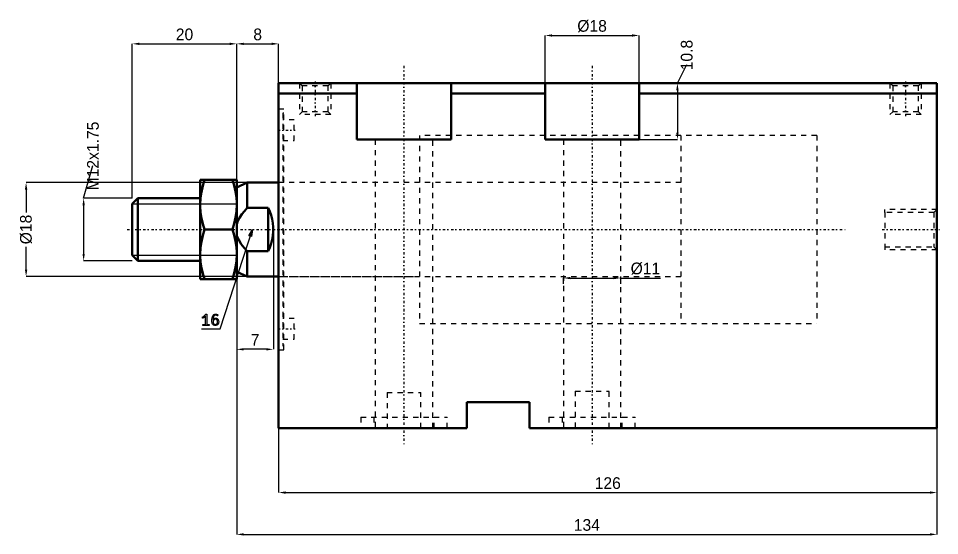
# Model space of a CAD drawing. Header units: millimetres. Extents: x -76 to 320, y -228 to 45.
# Drawn here: x 143.2 to 319.5, y -61.6 to 37.3 of the extents above; entities that cross this region are included whole.
import ezdxf

# ---------------------------------------------------------------- set-up
doc = ezdxf.new("R2010")
doc.units = ezdxf.units.MM
doc.linetypes.add('Center', pattern=[1.5, 0.45, -0.5, 0.05, -0.5])
doc.linetypes.add('Dashed', pattern=[2, 1, -1])
for name, color, linetype, lineweight in [('2d ConnectionPoints', 7, 'Continuous', 50), ('AM_0', 7, 'Continuous', 50), ('AM_5', 3, 'Continuous', 25), ('AM_7', 7, 'Center', 25), ('AM_9', 6, 'Dashed', 25)]:
    doc.layers.add(name, color=color, linetype=linetype, lineweight=lineweight)
doc.dimstyles.new('ISO-25', dxfattribs={"dimtxt": 2.5, "dimasz": 2.5, "dimexe": 1.25, "dimexo": 0.625, "dimtad": 1, "dimtxsty": 'Standard', "dimcen": 2.5, "dimadec": 0, "dimazin": 0, "dimtfac": 1, "dimtmove": 0, "dimatfit": 3, "dimfxl": 0, "dimarcsym": 0})

# ---------------------------------------------------------------- blocks, each defined once
blk = doc.blocks.new('1_JECN_M20_EX_32_50ST_rod_0_in_JECN_M20_EX_32_50ST_0__2')
at = {"layer": 'AM_0'}
for p, q in [((-15, 9.5), (-15, -9.5)), ((-15, 9.5), (-8, 9.5)), ((-8, 9.5), (-8, -9.5)), ((-6, 9), (-8, 8.07)), ((0, 9), (-6, 9)), ((-6, 9), (-6, 4.12)), ((-26.93, 6), (-28, 4.93)), ((-15, 6), (-26.93, 6)), ((-26.93, 6), (-26.93, -6)), ((-28, 4.93), (-28, -4.93)), ((-2, 4.12), (-6, 4.12)), ((-2, 4.12), (-2, -4.12)), ((-8.85, 0), (-14.15, 0)), ((-28, -4.93), (-26.93, -6)), ((-6, -4.12), (-2, -4.12)), ((-6, -4.12), (-6, -9)), ((-26.93, -6), (-15, -6)), ((-8, -8.07), (-6, -9)), ((-8, -9.5), (-15, -9.5)), ((-6, -9), (0, -9))]:
    blk.add_line(p, q, dxfattribs=at)
for points in [[(-14.15, 9.5), (-14.5, 8.34), (-14.77, 7.17), (-14.94, 5.97), (-15, 4.75)], [(-8, 4.75), (-8, 5.09), (-8.08, 6.2), (-8.26, 7.3), (-8.52, 8.41), (-8.85, 9.5)], [(-15, 4.75), (-15, 4.41), (-14.92, 3.3), (-14.74, 2.2), (-14.48, 1.09), (-14.15, 0)], [(-8.85, 0), (-8.5, 1.16), (-8.23, 2.33), (-8.06, 3.53), (-8, 4.75)], [(-6, 4.12), (-6.54, 3.54), (-7.03, 2.92), (-7.49, 2.24), (-7.84, 1.5), (-8, 1.04)], [(-2, -4.12), (-1.67, -3.41), (-1.41, -2.67), (-1.21, -1.91), (-1.07, -1.14), (-1.01, -0.36), (-1.01, 0.43), (-1.08, 1.21), (-1.22, 1.98), (-1.43, 2.74), (-1.7, 3.48), (-2, 4.12)], [(-14.15, 0), (-14.5, -1.16), (-14.77, -2.33), (-14.94, -3.53), (-15, -4.75)], [(-8, -4.75), (-8, -4.41), (-8.08, -3.3), (-8.26, -2.2), (-8.52, -1.09), (-8.85, 0)], [(-8, -1.04), (-7.96, -1.18), (-7.61, -2), (-7.13, -2.79), (-6.6, -3.48), (-6, -4.12)], [(-15, -4.75), (-15, -5.09), (-14.92, -6.2), (-14.74, -7.3), (-14.48, -8.41), (-14.15, -9.5)], [(-8.85, -9.5), (-8.5, -8.34), (-8.23, -7.17), (-8.06, -5.97), (-8, -4.75)]]:
    blk.add_lwpolyline(points, dxfattribs=at)
at = {"layer": 'AM_5'}
for p, q in [((-28, 4.93), (-8, 4.93)), ((-28, -4.93), (-8, -4.93))]:
    blk.add_line(p, q, dxfattribs=at)
at = {"layer": 'AM_7'}
blk.add_line((-29, 0), (108.55, 0), dxfattribs=at)
at = {"layer": 'AM_9'}
for p, q in [((103, 18), (77, 18)), ((77, 18), (77, -18)), ((103, 18), (103, -18)), ((77, 9), (0, 9)), ((0, -9), (77, -9)), ((77, -18), (103, -18))]:
    blk.add_line(p, q, dxfattribs=at)
blk = doc.blocks.new('2_JECN_M20_EX_32_50ST__body_0_in_JECN_M20_EX_32_50ST_0__2')
at = {"layer": 'AM_0'}
for p, q in [((0, -38), (0, 28)), ((126, 28), (0, 28)), ((15, 28), (15, 17.2)), ((33, 17.2), (33, 28)), ((51, 28), (51, 17.2)), ((69, 17.2), (69, 28)), ((126, -38), (126, 28)), ((15, 26), (0, 26)), ((51, 26), (33, 26)), ((126, 26), (69, 26)), ((15, 17.2), (33, 17.2)), ((51, 17.2), (69, 17.2)), ((36, -33), (36, -38)), ((48, -33), (36, -33)), ((48, -38), (48, -33)), ((36, -38), (0, -38)), ((126, -38), (48, -38))]:
    blk.add_line(p, q, dxfattribs=at)
at = {"layer": 'AM_5', "linetype": 'Dashed'}
for p, q in [((4, 28), (4, 22)), ((10, 28), (10, 22)), ((117, 28), (117, 22)), ((123, 28), (123, 22)), ((126, 3.8615), (116, 3.8615)), ((116, 3.2805), (116, 3.8615)), ((116, -3.2805), (116, -3.8615)), ((126, -3.8615), (116, -3.8615))]:
    blk.add_line(p, q, dxfattribs=at)
at = {"layer": 'AM_7'}
for p, q in [((24, 31.3), (24, -41.3)), ((60, 31.3), (60, -41.3)), ((7, 28.3), (7, 21.7)), ((120, 28.3), (120, 21.7)), ((-0.15, 19), (3.15, 19)), ((115.5, 0), (126.5, 0)), ((-0.15, -19), (3.15, -19))]:
    blk.add_line(p, q, dxfattribs=at)
at = {"layer": 'AM_9'}
for p, q in [((4, 28), (4.5415, 27.4585)), ((4.5415, 27.4585), (4.5415, 22.5415)), ((9.4585, 27.4585), (4.5415, 27.4585)), ((9.4585, 27.4585), (10, 28)), ((9.4585, 22.5415), (9.4585, 27.4585)), ((117, 28), (117.5415, 27.4585)), ((117.5415, 27.4585), (117.5415, 22.5415)), ((122.4585, 27.4585), (117.5415, 27.4585)), ((122.4585, 27.4585), (123, 28)), ((122.4585, 22.5415), (122.4585, 27.4585)), ((1, 23), (0, 23)), ((1, -23), (1, 23)), ((0.8, 22.25), (0.8, -22.25)), ((1, 22.25), (0.8, 22.25)), ((4.5415, 22.5415), (4, 22)), ((10, 22), (4, 22)), ((9.4585, 22.5415), (4.5415, 22.5415)), ((10, 22), (9.4585, 22.5415)), ((117.5415, 22.5415), (117, 22)), ((123, 22), (117, 22)), ((122.4585, 22.5415), (117.5415, 22.5415)), ((123, 22), (122.4585, 22.5415)), ((3, 21), (0.8, 21)), ((3, 17), (3, 21)), ((103, 18), (27, 18)), ((27, 18), (27, -18)), ((103, 18), (103, -18)), ((0.8, 17), (3, 17)), ((18.5, 17.2), (18.5, -38)), ((29.5, -38), (29.5, 17.2)), ((54.5, 17.2), (54.5, -38)), ((65.5, -38), (65.5, 17.2)), ((27, 9), (0.8, 9)), ((126, 3.8615), (125.419, 3.2805)), ((125.419, 3.2805), (116, 3.2805)), ((116, 3.2805), (116, -3.2805)), ((125.419, 3.2805), (125.419, -3.2805)), ((116, -3.2805), (125.419, -3.2805)), ((125.419, -3.2805), (126, -3.8615)), ((0.8, -9), (27, -9)), ((3, -17), (0.8, -17)), ((3, -21), (3, -17)), ((27, -18), (103, -18)), ((0.8, -21), (3, -21)), ((0.8, -22.25), (1, -22.25)), ((0, -23), (1, -23)), ((20.75, -31.2), (27.25, -31.2)), ((20.75, -31.2), (20.75, -38)), ((27.25, -38), (27.25, -31.2)), ((56.75, -30.9), (63.25, -30.9)), ((56.75, -30.9), (56.75, -38)), ((63.25, -38), (63.25, -30.9)), ((15.75, -35.9), (32.25, -35.9)), ((15.75, -35.9), (15.75, -38)), ((18.25, -35.9), (18.25, -38)), ((29.75, -38), (29.75, -35.9)), ((32.25, -38), (32.25, -35.9)), ((51.75, -35.9), (68.25, -35.9)), ((51.75, -35.9), (51.75, -38)), ((54.25, -35.9), (54.25, -38)), ((65.75, -38), (65.75, -35.9)), ((68.25, -38), (68.25, -35.9))]:
    blk.add_line(p, q, dxfattribs=at)
blk = doc.blocks.new('*D33')
at = {"layer": 'AM_5', "color": 0, "lineweight": -2}
for p, q in [((193.01, 5.94), (144.69, 5.94)), ((144.69, 4.59), (144.69, 0.22)), ((144.69, -10.72), (144.69, -6.35)), ((193.01, -12.06), (144.69, -12.06))]:
    blk.add_line(p, q, dxfattribs=at)
at = {"layer": 'AM_5', "color": 0}
for points in [[(144.92, 4.59), (144.47, 4.59), (144.69, 5.94)], [(144.47, -10.72), (144.92, -10.72), (144.69, -12.06)]]:
    blk.add_solid(points, dxfattribs=at)
at = {"layer": 'Defpoints', "color": 0}
for p in [(193.01, 5.94), (144.69, -12.06), (193.01, -12.06)]:
    blk.add_point(p, dxfattribs=at)
at = {"layer": 'AM_5', "color": 0, "insert": (144.69, -3.06), "char_height": 2.24, "attachment_point": 5, "rotation": 90}
blk.add_mtext('Ø18', dxfattribs=at)
blk = doc.blocks.new('*D34')
at = {"layer": 'AM_5', "color": 0, "lineweight": -2}
for p, q in [((155.7, 2.94), (157.49, 9.21)), ((165.01, 2.94), (155.7, 2.94)), ((155.7, 1.59), (155.7, -7.72)), ((165.01, -9.06), (155.7, -9.06))]:
    blk.add_line(p, q, dxfattribs=at)
at = {"layer": 'AM_5', "color": 0}
for points in [[(155.93, 1.59), (155.48, 1.59), (155.7, 2.94)], [(155.48, -7.72), (155.93, -7.72), (155.7, -9.06)]]:
    blk.add_solid(points, dxfattribs=at)
at = {"layer": 'Defpoints', "color": 0}
for p in [(165.01, 2.94), (155.7, -9.06), (165.01, -9.06)]:
    blk.add_point(p, dxfattribs=at)
at = {"layer": 'AM_5', "color": 0, "insert": (157.49, 11), "char_height": 2.24, "attachment_point": 5, "rotation": 90}
blk.add_mtext('M12x1.75', dxfattribs=at)
blk = doc.blocks.new('*D35')
at = {"layer": 'AM_5', "color": 0, "lineweight": -2}
for p, q in [((192.01, -3.06), (192.01, -25.98)), ((185.01, -12.06), (185.01, -25.98)), ((190.67, -25.98), (186.36, -25.98))]:
    blk.add_line(p, q, dxfattribs=at)
at = {"layer": 'AM_5', "color": 0}
for points in [[(186.36, -25.76), (186.36, -26.21), (185.01, -25.98)], [(190.67, -26.21), (190.67, -25.76), (192.01, -25.98)]]:
    blk.add_solid(points, dxfattribs=at)
at = {"layer": 'Defpoints', "color": 0}
for p in [(192.01, -3.06), (185.01, -12.06), (185.01, -25.98)]:
    blk.add_point(p, dxfattribs=at)
at = {"layer": 'AM_5', "color": 0, "insert": (188.51, -24.19), "char_height": 2.24, "attachment_point": 5}
blk.add_mtext('7', dxfattribs=at)
blk = doc.blocks.new('*D36')
at = {"layer": 'AM_5', "color": 0, "lineweight": -2}
for p, q in [((165.01, 2.94), (165.01, 32.46)), ((166.36, 32.46), (183.67, 32.46)), ((185.01, 5.94), (185.01, 32.46))]:
    blk.add_line(p, q, dxfattribs=at)
at = {"layer": 'AM_5', "color": 0}
for points in [[(166.36, 32.68), (166.36, 32.23), (165.01, 32.46)], [(183.67, 32.23), (183.67, 32.68), (185.01, 32.46)]]:
    blk.add_solid(points, dxfattribs=at)
at = {"layer": 'Defpoints', "color": 0}
for p in [(185.01, 32.46), (185.01, 5.94), (165.01, 2.94)]:
    blk.add_point(p, dxfattribs=at)
at = {"layer": 'AM_5', "color": 0, "insert": (175.01, 34.25), "char_height": 2.24, "attachment_point": 5}
blk.add_mtext('20', dxfattribs=at)
blk = doc.blocks.new('*D37')
at = {"layer": 'AM_5', "color": 0, "lineweight": -2}
for p, q in [((185.01, 5.94), (185.01, 32.46)), ((186.36, 32.46), (191.67, 32.46)), ((193.01, 5.94), (193.01, 32.46))]:
    blk.add_line(p, q, dxfattribs=at)
at = {"layer": 'AM_5', "color": 0}
for points in [[(186.36, 32.68), (186.36, 32.23), (185.01, 32.46)], [(191.67, 32.23), (191.67, 32.68), (193.01, 32.46)]]:
    blk.add_solid(points, dxfattribs=at)
at = {"layer": 'Defpoints', "color": 0}
for p in [(193.01, 32.46), (185.01, 5.94), (193.01, 5.94)]:
    blk.add_point(p, dxfattribs=at)
at = {"layer": 'AM_5', "color": 0, "insert": (189.01, 34.25), "char_height": 2.24, "attachment_point": 5}
blk.add_mtext('8', dxfattribs=at)
blk = doc.blocks.new('*D38')
at = {"layer": 'AM_5', "color": 0, "lineweight": -2}
for p, q in [((319.01, -36.06), (319.01, -53.38)), ((193.01, -41.06), (193.01, -53.38)), ((194.36, -53.38), (317.67, -53.38))]:
    blk.add_line(p, q, dxfattribs=at)
at = {"layer": 'AM_5', "color": 0}
for points in [[(194.36, -53.16), (194.36, -53.61), (193.01, -53.38)], [(317.67, -53.61), (317.67, -53.16), (319.01, -53.38)]]:
    blk.add_solid(points, dxfattribs=at)
at = {"layer": 'Defpoints', "color": 0}
for p in [(319.01, -36.06), (193.01, -41.06), (319.01, -53.38)]:
    blk.add_point(p, dxfattribs=at)
at = {"layer": 'AM_5', "color": 0, "insert": (256.01, -51.59), "char_height": 2.24, "attachment_point": 5}
blk.add_mtext('126', dxfattribs=at)
blk = doc.blocks.new('*D39')
at = {"layer": 'AM_5', "color": 0, "lineweight": -2}
for p, q in [((185.01, -12.06), (185.01, -61.38)), ((319.01, -36.06), (319.01, -61.38)), ((186.36, -61.38), (317.67, -61.38))]:
    blk.add_line(p, q, dxfattribs=at)
at = {"layer": 'AM_5', "color": 0}
for points in [[(186.36, -61.16), (186.36, -61.61), (185.01, -61.38)], [(317.67, -61.61), (317.67, -61.16), (319.01, -61.38)]]:
    blk.add_solid(points, dxfattribs=at)
at = {"layer": 'Defpoints', "color": 0}
for p in [(185.01, -12.06), (319.01, -36.06), (319.01, -61.38)]:
    blk.add_point(p, dxfattribs=at)
at = {"layer": 'AM_5', "color": 0, "insert": (252.01, -59.59), "char_height": 2.24, "attachment_point": 5}
blk.add_mtext('134', dxfattribs=at)
blk = doc.blocks.new('*D40')
at = {"layer": 'AM_5', "color": 0, "lineweight": -2}
for p, q in [((244.01, 24.94), (244.01, 34.06)), ((245.36, 34.06), (260.67, 34.06)), ((262.01, 24.94), (262.01, 34.06))]:
    blk.add_line(p, q, dxfattribs=at)
at = {"layer": 'AM_5', "color": 0}
for points in [[(245.36, 34.28), (245.36, 33.83), (244.01, 34.06)], [(260.67, 33.83), (260.67, 34.28), (262.01, 34.06)]]:
    blk.add_solid(points, dxfattribs=at)
at = {"layer": 'Defpoints', "color": 0}
for p in [(262.01, 34.06), (244.01, 24.94), (262.01, 24.94)]:
    blk.add_point(p, dxfattribs=at)
at = {"layer": 'AM_5', "color": 0, "insert": (253.01, 35.85), "char_height": 2.24, "attachment_point": 5}
blk.add_mtext('Ø18', dxfattribs=at)
blk = doc.blocks.new('*D41')
at = {"layer": 'AM_5', "color": 0, "lineweight": -2}
for p, q in [((269.34, 24.94), (271.13, 28.52)), ((262.01, 24.94), (269.34, 24.94)), ((269.34, 23.59), (269.34, 15.48)), ((262.01, 14.14), (269.34, 14.14))]:
    blk.add_line(p, q, dxfattribs=at)
at = {"layer": 'AM_5', "color": 0}
for points in [[(269.57, 23.59), (269.12, 23.59), (269.34, 24.94)], [(269.12, 15.48), (269.57, 15.48), (269.34, 14.14)]]:
    blk.add_solid(points, dxfattribs=at)
at = {"layer": 'Defpoints', "color": 0}
for p in [(262.01, 24.94), (262.01, 14.14), (269.34, 14.14)]:
    blk.add_point(p, dxfattribs=at)
at = {"layer": 'AM_5', "color": 0, "insert": (271.13, 30.31), "char_height": 2.24, "attachment_point": 5, "rotation": 90}
blk.add_mtext('10.8', dxfattribs=at)
blk = doc.blocks.new('*D42')
at = {"layer": 'AM_5', "color": 0, "lineweight": -2}
for p, q in [((247.51, -13.46), (247.51, -12.34)), ((248.86, -12.34), (257.17, -12.34)), ((258.51, -13.46), (258.51, -12.34)), ((258.51, -12.34), (266.13, -12.34))]:
    blk.add_line(p, q, dxfattribs=at)
at = {"layer": 'AM_5', "color": 0}
for points in [[(248.86, -12.12), (248.86, -12.57), (247.51, -12.34)], [(257.17, -12.57), (257.17, -12.12), (258.51, -12.34)]]:
    blk.add_solid(points, dxfattribs=at)
at = {"layer": 'Defpoints', "color": 0}
for p in [(247.51, -13.46), (258.51, -12.34), (258.51, -13.46)]:
    blk.add_point(p, dxfattribs=at)
at = {"layer": 'AM_5', "color": 0, "insert": (263.22, -10.55), "char_height": 2.24, "attachment_point": 5}
blk.add_mtext('Ø11', dxfattribs=at)

msp = doc.modelspace()

# ---------------------------------------------------------------- linework, layer by layer
at = {"layer": '2d ConnectionPoints'}
msp.add_point((193.013, -3.065), dxfattribs=at)
msp.add_point((193.013, -3.065), dxfattribs=at)
at = {"layer": 'AM_5'}
for p, q in [((181.813, -22.065), (188.013, -3.065)), ((178.229, -22.065), (181.813, -22.065))]:
    msp.add_line(p, q, dxfattribs=at)
for points in [[(188.013, -3.065), (187.852, -4.426), (187.341, -4.259), (188.013, -3.065)], [(178.501, -21.206), (179.037, -21.206), (179.037, -19.631), (179.037, -19.631), (179.008, -19.66), (178.96, -19.705), (178.96, -19.705), (178.904, -19.752), (178.864, -19.785), (178.864, -19.785), (178.822, -19.818), (178.758, -19.864), (178.758, -19.864), (178.694, -19.907), (178.651, -19.934), (178.651, -19.934), (178.61, -19.958), (178.551, -19.988), (178.551, -19.988), (178.499, -20.009), (178.466, -20.018), (178.466, -19.797), (178.466, -19.797), (178.506, -19.778), (178.569, -19.742), (178.569, -19.742), (178.635, -19.697), (178.681, -19.662), (178.681, -19.662), (178.728, -19.625), (178.795, -19.567), (178.795, -19.567), (178.86, -19.506), (178.902, -19.465), (178.902, -19.465), (178.942, -19.424), (178.995, -19.367), (178.995, -19.367), (179.04, -19.314), (179.066, -19.281), (179.253, -19.281), (179.253, -21.206), (179.739, -21.206), (179.739, -21.393), (178.501, -21.393), (178.501, -21.206)], [(180.902, -21.41), (180.902, -21.41), (180.803, -21.406), (180.672, -21.382), (180.672, -21.382), (180.561, -21.337), (180.498, -21.296), (180.498, -21.296), (180.443, -21.247), (180.374, -21.161), (180.374, -21.161), (180.321, -21.06), (180.295, -20.984), (180.295, -20.984), (180.274, -20.902), (180.252, -20.766), (180.252, -20.766), (180.24, -20.616), (180.238, -20.507), (180.238, -20.507), (180.245, -20.284), (180.282, -19.988), (180.282, -19.988), (180.35, -19.736), (180.414, -19.593), (180.414, -19.593), (180.492, -19.473), (180.639, -19.344), (180.639, -19.344), (180.823, -19.274), (180.966, -19.261), (180.966, -19.261), (181.035, -19.263), (181.129, -19.274), (181.129, -19.274), (181.212, -19.294), (181.262, -19.312), (181.262, -19.312), (181.308, -19.334), (181.372, -19.371), (181.372, -19.371), (181.431, -19.415), (181.467, -19.447), (181.307, -19.578), (181.307, -19.578), (181.286, -19.554), (181.249, -19.522), (181.249, -19.522), (181.205, -19.495), (181.172, -19.479), (181.172, -19.479), (181.136, -19.465), (181.077, -19.451), (181.077, -19.451), (181.013, -19.443), (180.966, -19.442), (180.966, -19.442), (180.893, -19.447), (180.795, -19.477), (180.795, -19.477), (180.712, -19.533), (180.665, -19.584), (180.665, -19.584), (180.625, -19.643), (180.574, -19.739), (180.574, -19.739), (180.535, -19.843), (180.516, -19.917), (180.516, -19.917), (180.501, -19.995), (180.482, -20.117), (180.482, -20.117), (180.467, -20.246), (180.459, -20.336), (180.459, -20.336), (180.492, -20.273), (180.547, -20.191), (180.547, -20.191), (180.609, -20.123), (180.655, -20.086), (180.655, -20.086), (180.704, -20.055), (180.784, -20.022), (180.784, -20.022), (180.87, -20.004), (180.931, -20.001), (180.931, -20.001), (181.003, -20.005), (181.105, -20.026), (181.105, -20.026), (181.199, -20.065), (181.257, -20.102), (181.257, -20.102), (181.311, -20.145), (181.382, -20.22), (181.382, -20.22), (181.442, -20.306), (181.475, -20.371), (181.475, -20.371), (181.503, -20.438), (181.532, -20.544), (181.532, -20.544), (181.548, -20.653), (181.551, -20.729), (181.551, -20.729), (181.548, -20.807), (181.53, -20.918), (181.53, -20.918), (181.498, -21.021), (181.468, -21.085), (181.468, -21.085), (181.432, -21.144), (181.368, -21.222), (181.368, -21.222), (181.292, -21.288), (181.235, -21.325), (181.235, -21.325), (181.175, -21.356), (181.078, -21.389), (181.078, -21.389), (180.975, -21.407), (180.902, -21.41)], [(180.905, -21.227), (180.905, -21.227), (180.957, -21.224), (181.03, -21.211), (181.03, -21.211), (181.095, -21.186), (181.134, -21.163), (181.134, -21.163), (181.17, -21.135), (181.217, -21.086), (181.217, -21.086), (181.255, -21.028), (181.276, -20.984), (181.276, -20.984), (181.294, -20.937), (181.312, -20.861), (181.312, -20.861), (181.322, -20.779), (181.324, -20.72), (181.324, -20.72), (181.322, -20.665), (181.313, -20.587), (181.313, -20.587), (181.295, -20.514), (181.279, -20.468), (181.279, -20.468), (181.259, -20.425), (181.223, -20.368), (181.223, -20.368), (181.178, -20.318), (181.144, -20.29), (181.144, -20.29), (181.106, -20.267), (181.043, -20.241), (181.043, -20.241), (180.973, -20.228), (180.922, -20.225), (180.922, -20.225), (180.87, -20.228), (180.796, -20.242), (180.796, -20.242), (180.729, -20.27), (180.687, -20.295), (180.687, -20.295), (180.649, -20.325), (180.599, -20.377), (180.599, -20.377), (180.557, -20.439), (180.534, -20.485), (180.534, -20.485), (180.514, -20.534), (180.493, -20.612), (180.493, -20.612), (180.482, -20.696), (180.48, -20.755), (180.48, -20.755), (180.482, -20.808), (180.492, -20.884), (180.492, -20.884), (180.511, -20.955), (180.529, -20.999), (180.529, -20.999), (180.551, -21.04), (180.59, -21.094), (180.59, -21.094), (180.638, -21.14), (180.674, -21.166), (180.674, -21.166), (180.714, -21.188), (180.78, -21.212), (180.78, -21.212), (180.852, -21.224), (180.905, -21.227)]]:
    msp.add_lwpolyline(points, dxfattribs=at)

# ---------------------------------------------------------------- block references
for name in ['2_JECN_M20_EX_32_50ST__body_0_in_JECN_M20_EX_32_50ST_0__2', '1_JECN_M20_EX_32_50ST_rod_0_in_JECN_M20_EX_32_50ST_0__2']:
    msp.add_blockref(name, (193.013, -3.065))

# ---------------------------------------------------------------- dimensions: what is measured, and where the dimension line sits
for base, p1, p2, text, picture, middle in [((262.013, 34.055), (244.013, 24.935), (262.013, 24.935), 'Ø18', '*D40', (253.013, 34.055)), ((185.013, 32.455), (165.013, 2.935), (185.013, 5.935), '20', '*D36', (175.013, 32.455)), ((193.013, 32.455), (185.013, 5.935), (193.013, 5.935), '8', '*D37', (189.013, 32.455)), ((185.013, -25.985), (192.013, -3.065), (185.013, -12.065), '7', '*D35', (188.513, -25.985)), ((258.513, -12.345), (247.513, -13.465), (258.513, -13.465), 'Ø11', '*D42', (263.217, -12.345)), ((319.013, -61.385), (185.013, -12.065), (319.013, -36.065), '134', '*D39', (252.013, -61.385)), ((319.013, -53.385), (193.013, -41.065), (319.013, -36.065), '126', '*D38', (256.013, -53.385))]:
    dim = msp.add_linear_dim(base=base, p1=p1, p2=p2, text=text, dimstyle='ISO-25', override={"dimtxt": 2.24, "dimasz": 1.344, "dimexe": 0, "dimexo": 0, "dimgap": 0.672}, dxfattribs=at)
    dim.commit()
    dim.dimension.update_dxf_attribs({"geometry": picture, "text_midpoint": middle, "dimtype": 160})
for base, p1, p2, text, picture, middle in [((269.341, 14.135), (262.013, 24.935), (262.013, 14.135), '10.8', '*D41', (271.133, 30.311)), ((155.701, -9.065), (165.013, 2.935), (165.013, -9.065), 'M12x1.75', '*D34', (157.493, 10.999)), ((144.693, -12.065), (193.013, 5.935), (193.013, -12.065), 'Ø18', '*D33', (144.693, -3.065))]:
    dim = msp.add_linear_dim(base=base, p1=p1, p2=p2, angle=90, text=text, dimstyle='ISO-25', override={"dimtxt": 2.24, "dimasz": 1.344, "dimexe": 0, "dimexo": 0, "dimgap": 0.672}, dxfattribs=at)
    dim.commit()
    dim.dimension.update_dxf_attribs({"geometry": picture, "text_midpoint": middle, "dimtype": 160, "text_rotation": 90})

doc.saveas('drawing.dxf')
